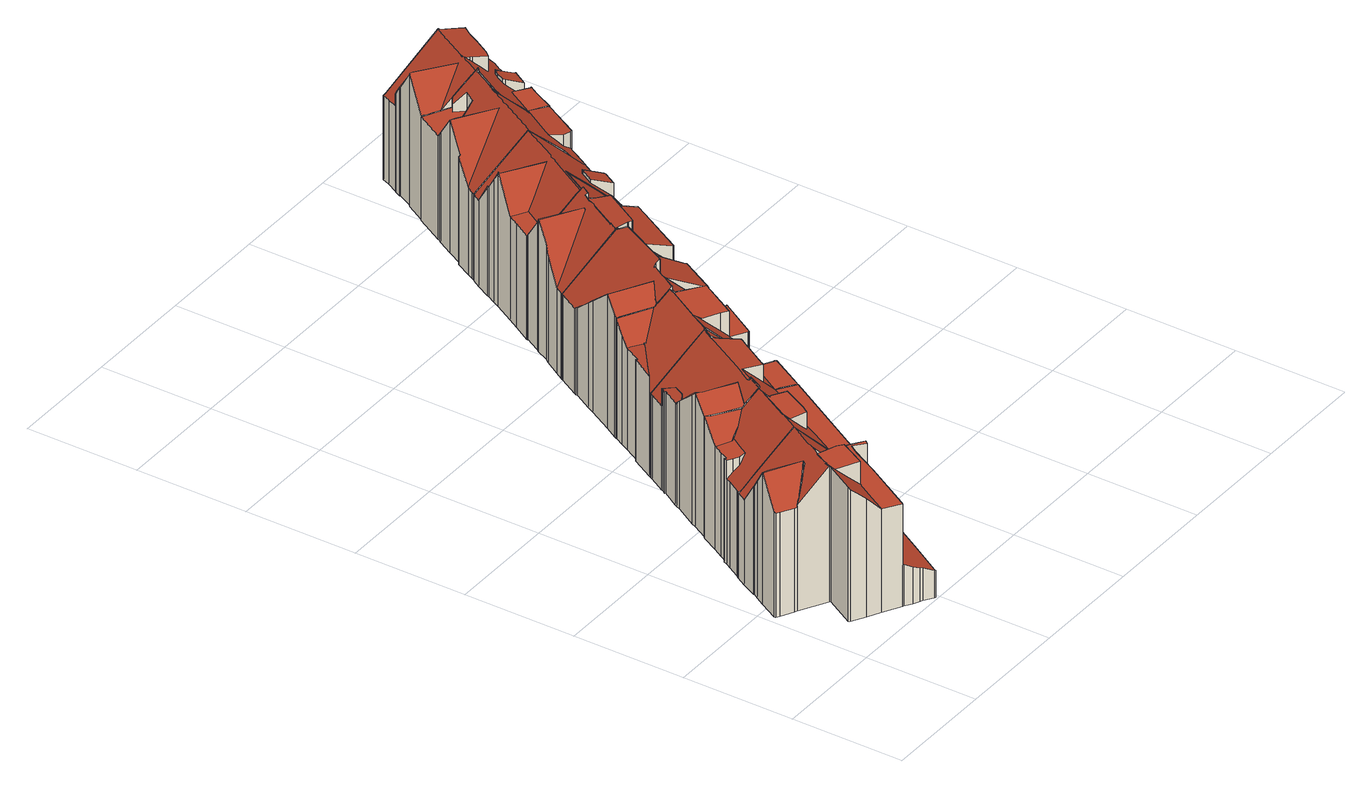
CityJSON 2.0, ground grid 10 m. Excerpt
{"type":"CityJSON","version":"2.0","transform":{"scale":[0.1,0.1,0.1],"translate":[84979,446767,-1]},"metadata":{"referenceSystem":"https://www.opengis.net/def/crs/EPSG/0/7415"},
"CityObjects":{
"building1":{"type":"Building","attributes":{"dak_type":"slanted","data_area":81.63,"data_coverage":0.858,"geconstateerd":false,"gid":18956905,"h_dak_50p":9.62,"h_dak_70p":10.9,"h_dak_max":12.16,"h_dak_min":2.29,"h_maaiveld":-0.188,"kas_warenhuis":false,"lod11_replace":false,"ondergronds_type":"above ground","oorspronkelijkbouwjaar":1922,"pw_actueel":"yes","pw_bron":"ahn3","reconstructie_methode":"tudelft3d-geoflow","reconstruction_skipped":false,"rmse_lod12":3.82,"rmse_lod13":1.35,"rmse_lod22":0.119,"rn":1,"status":"Pand in gebruik","t_run":193.78,"val3dity_codes_lod12":"[]","val3dity_codes_lod13":"[]","val3dity_codes_lod22":"[]"},"children":["building1-1"]},
"building1-1":{"type":"BuildingPart","parents":["building1"],"geometry":[{"type":"Solid","lod":"2.2","boundaries":[[[[0,1,2,3,4,5,6,7,8,9,10,11,12,13,14,15,16,17,18,19,20,21,22,23,24,25,26,27,28,29,30,31,32,33,34,35]],[[36,16,15,37]],[[38,7,6,39]],[[40,41,42]],[[43,5,4,44]],[[45,46,42]],[[47,10,9,48]],[[49,31,30,50]],[[51,22,21,52]],[[53,23,22,51]],[[54,25,24,55]],[[56,57,58,59]],[[60,1,0,61]],[[62,34,33,63]],[[39,6,5,43]],[[64,8,7,38]],[[65,66,32,31,49]],[[67,68,66,65]],[[59,58,68,67]],[[63,33,32,66]],[[69,70,37,71]],[[72,73,74]],[[73,72,75,76,77]],[[78,20,19,79]],[[52,21,20,78]],[[80,29,28,81]],[[82,64,83,84]],[[48,9,8,64,82]],[[85,86,87,88]],[[79,19,18,89]],[[89,18,17,90]],[[90,17,16,36]],[[71,37,15,14,91]],[[92,93,94,95]],[[95,94,96,97]],[[91,14,13,98]],[[81,28,27,99]],[[100,101,102]],[[103,26,25,54]],[[99,27,26,103]],[[50,30,29,80]],[[55,24,23,53]],[[97,96,104,105]],[[77,76,93,92]],[[44,4,3,106]],[[106,3,2,107]],[[107,2,1,60]],[[61,0,35,108]],[[101,100,109,110]],[[111,12,11,112]],[[110,109,113]],[[112,11,10,47]],[[114,115,116]],[[41,40,86,85]],[[84,83,117,118]],[[46,45,75,72]],[[118,117,57,56]],[[108,35,34,62]],[[105,104,115,114]],[[88,87,116]],[[70,69,102]],[[98,13,12,111]],[[50,80,119,120,86,40,121,48,82,84,118,56,59,67,65,49]],[[51,52,78,122,110,113,123,55,53]],[[113,109,100,102,69,71,91,74,73,77,92,95,97,105,114,124,125,81,99,103,54,55,123]],[[70,102,101,110,122,78,79,89,90,36,37]],[[88,116,115,104,96,94,93,76,75,45,42,41,85]],[[114,116,87,86,120,119,80,81,125,124]],[[66,68,58,57,117,83,64,38,39,43,44,106,107,60,61,108,62,63]],[[46,72,74,91,98,111,112,47,48,121,40,42]]]],"semantics":{"surfaces":[{"type":"GroundSurface"},{"type":"WallSurface","on_footprint_edge":true},{"type":"WallSurface","on_footprint_edge":false},{"type":"RoofSurface"}],"values":[[0,1,1,2,1,2,1,1,1,1,1,2,1,1,1,1,1,2,2,1,2,2,2,1,1,1,2,1,2,1,1,1,1,2,2,1,1,2,1,1,1,1,2,2,1,1,1,1,2,1,2,1,2,2,2,2,2,1,2,2,2,1,3,3,3,3,3,3,3,3]]}}]},
"building2":{"type":"Building","attributes":{"dak_type":"slanted","data_area":61.89,"data_coverage":0.876,"geconstateerd":false,"gid":18956890,"h_dak_50p":9.97,"h_dak_70p":10.88,"h_dak_max":12.15,"h_dak_min":7.61,"h_maaiveld":-0.208,"kas_warenhuis":false,"lod11_replace":false,"ondergronds_type":"above ground","oorspronkelijkbouwjaar":1922,"pw_actueel":"yes","pw_bron":"ahn3","reconstructie_methode":"tudelft3d-geoflow","reconstruction_skipped":false,"rmse_lod12":1.29,"rmse_lod13":1.42,"rmse_lod22":0.0448,"rn":1,"status":"Pand in gebruik","t_run":102.22,"val3dity_codes_lod12":"[]","val3dity_codes_lod13":"[]","val3dity_codes_lod22":"[]"},"children":["building2-1"]},
"building2-1":{"type":"BuildingPart","parents":["building2"],"geometry":[{"type":"Solid","lod":"2.2","boundaries":[[[[126,127,128,129,130,131,132,31,30,133,29,28,26,25,134,135,136,137,138,139,140,141,142,143,144,145,146,147]],[[148,132,131,149]],[[81,28,29,80]],[[80,29,133,150]],[[151,129,128,152]],[[153,130,129,151]],[[154,135,134,155]],[[155,134,25,54]],[[54,25,26,103]],[[156,126,147,157]],[[158,142,141,159]],[[149,131,130,153]],[[160,137,136,161,162]],[[150,133,30,163]],[[163,30,31,164]],[[165,144,143,166]],[[167,168,169,170]],[[152,128,127,171]],[[172,173,174]],[[164,31,132,148]],[[162,161,175,176]],[[177,178,179]],[[180,181,178,177]],[[168,167,182]],[[183,184,182]],[[185,186,187,188]],[[189,138,137,160]],[[190,139,138,189]],[[191,140,139,190]],[[192,193,194]],[[193,192,195]],[[166,143,142,158]],[[184,183,196,197]],[[188,187,179]],[[161,136,135,154]],[[176,175,173,172]],[[159,141,140,191]],[[103,26,28,81]],[[198,146,145,199]],[[199,145,144,165]],[[157,147,146,198]],[[171,127,126,156]],[[170,169,181,180]],[[197,196,186,185]],[[164,148,149,153,151,200,201,202,203,204,205,80,150,163]],[[206,207,194,193,195,208,165,166,158,159,191]],[[173,175,161,154,155,54,103,81,209,167,170,180,177,198,199,165,208,195,192,210,174]],[[162,176,172,174,210,192,194,207,206,191,190,189,160]],[[171,156,157,198,177,179,187,186,196,183,182,167,209,81,80,205,204,203,202,201,200,151,152]],[[178,181,169,168,182,184,197,185,188,179]]]],"semantics":{"surfaces":[{"type":"GroundSurface"},{"type":"WallSurface","on_footprint_edge":true},{"type":"WallSurface","on_footprint_edge":false},{"type":"RoofSurface"}],"values":[[0,1,1,1,1,1,1,1,1,1,1,1,1,1,1,1,2,1,2,1,2,2,2,2,2,2,1,1,1,2,2,1,2,2,1,2,1,1,1,1,1,1,2,2,3,3,3,3,3,3]]}}]},
"building3":{"type":"Building","attributes":{"dak_type":"slanted","data_area":59.88,"data_coverage":0.848,"geconstateerd":false,"gid":18956885,"h_dak_50p":10.6,"h_dak_70p":11.45,"h_dak_max":12.77,"h_dak_min":7.4,"h_maaiveld":-0.145,"kas_warenhuis":false,"lod11_replace":false,"ondergronds_type":"above ground","oorspronkelijkbouwjaar":1922,"pw_actueel":"yes","pw_bron":"ahn3","reconstructie_methode":"tudelft3d-geoflow","reconstruction_skipped":false,"rmse_lod12":1.57,"rmse_lod13":1.72,"rmse_lod22":0.0767,"rn":1,"status":"Pand in gebruik","t_run":176.5,"val3dity_codes_lod12":"[]","val3dity_codes_lod13":"[]","val3dity_codes_lod22":"[]"},"children":["building3-1"]},
"building3-1":{"type":"BuildingPart","parents":["building3"],"geometry":[{"type":"Solid","lod":"2.2","boundaries":[[[[211,212,213,214,215,216,217,218,219,220,221,222,223,224,225,226,227,228,229,230,231,232,233,234,235,236,237,238,239,240,241,242,243,244,245,246,247]],[[248,222,221,149]],[[249,215,214,250]],[[251,223,222,248]],[[252,234,233,253]],[[158,235,234,252]],[[254,243,242,255]],[[255,242,241,256]],[[257,246,245,258]],[[259,247,246,257]],[[260,227,226,152]],[[152,226,225,261,262]],[[262,261,263,264]],[[250,214,213,265]],[[266,217,216,267]],[[268,230,229,269]],[[269,229,228,270,271]],[[271,270,272,273]],[[261,225,224,151]],[[274,231,230,268]],[[275,237,236,276]],[[277,218,217,266]],[[273,272,278]],[[270,228,227,260]],[[253,233,232,279]],[[280,281,282]],[[283,284,285]],[[281,280,285]],[[286,279,232,231,274]],[[284,283,279,286]],[[287,288,289,290]],[[291,292,293,294]],[[256,241,240,295]],[[296,297,298]],[[299,220,219,300,301]],[[302,303,297,296]],[[301,300,303,302]],[[300,219,218,277]],[[304,305,306]],[[307,308,306]],[[309,310,311,312]],[[290,289,313,314]],[[315,316,308,307]],[[314,313,244,243,254]],[[317,212,211,318]],[[319,317,320,321]],[[312,311,292,291]],[[265,213,212,317,319]],[[318,211,247,259]],[[322,238,237,275]],[[276,236,235,158]],[[295,240,239,323]],[[324,325,326,327]],[[327,326,323,328]],[[325,324,329]],[[288,287,329]],[[321,320,316,315]],[[267,216,215,249]],[[328,323,239,238,322]],[[149,221,220,299]],[[264,263,310,309]],[[151,224,223,251]],[[258,245,244,313]],[[294,293,305,304]],[[271,273,278,330,331,308,316,320,317,318,259,257,258,313,289,288,332,282,281,285,284,286,274,268,269]],[[280,333,276,158,252,253,279,283,285]],[[334,298,297,303,300,277,266,267,249,250,265,319,321,315,307,306,305,293,292,311,310,263,261,151,335,336]],[[306,308,331,330,278,272,270,260,152,262,264,309,312,291,294,304]],[[323,326,325,329,287,290,314,254,255,256,295]],[[324,327,328,322,275,276,333,280,282,332,288,329]],[[149,299,301,302,296,298,334,336,335,151,251,248]]]],"semantics":{"surfaces":[{"type":"GroundSurface"},{"type":"WallSurface","on_footprint_edge":true},{"type":"WallSurface","on_footprint_edge":false},{"type":"RoofSurface"}],"values":[[0,1,1,1,1,1,1,1,1,1,1,1,2,1,1,1,1,2,1,1,1,1,2,1,1,2,2,2,1,2,2,2,1,2,1,2,2,1,2,2,2,2,2,1,1,2,2,1,1,1,1,1,2,2,2,2,2,1,1,1,2,1,1,2,3,3,3,3,3,3,3]]}}]},
"building4":{"type":"Building","attributes":{"dak_type":"slanted","data_area":62.92,"data_coverage":0.889,"geconstateerd":false,"gid":18956891,"h_dak_50p":10.22,"h_dak_70p":11.28,"h_dak_max":14.34,"h_dak_min":7.38,"h_maaiveld":-0.137,"kas_warenhuis":false,"lod11_replace":false,"ondergronds_type":"above ground","oorspronkelijkbouwjaar":1922,"pw_actueel":"yes","pw_bron":"ahn3","reconstructie_methode":"tudelft3d-geoflow","reconstruction_skipped":false,"rmse_lod12":1.7,"rmse_lod13":1.89,"rmse_lod22":0.288,"rn":1,"status":"Pand in gebruik","t_run":116.36,"val3dity_codes_lod12":"[]","val3dity_codes_lod13":"[]","val3dity_codes_lod22":"[]"},"children":["building4-1"]},
"building4-1":{"type":"BuildingPart","parents":["building4"],"geometry":[{"type":"Solid","lod":"2.2","boundaries":[[[[337,338,339,215,340,341,246,342,343,344,345,346,347,348,349,350,351,352,353,354,355,356,357,358,359,360]],[[361,362,363,364]],[[365,359,358,366]],[[366,358,357,367]],[[368,356,355,369]],[[369,355,354,370]],[[371,350,349,372]],[[373,374,375]],[[376,377,378,373]],[[379,380,381,382]],[[383,368,384]],[[372,349,348,385]],[[386,343,342,387,388]],[[249,215,339,389]],[[389,339,338,390]],[[391,392,393]],[[394,340,215,249]],[[385,348,347,395]],[[396,397,392]],[[398,390,338,337,380,379]],[[397,396,390,398]],[[382,381,362]],[[393,392,362,361]],[[399,360,359,365]],[[400,401,402,403]],[[367,357,356,368,383]],[[404,405,377]],[[405,404,391,393]],[[380,337,360,399]],[[257,246,341,406]],[[375,374,406,407]],[[364,363,408]],[[388,387,409,410]],[[387,342,246,257]],[[407,406,341,340,394]],[[411,412,370,413]],[[414,353,352,415]],[[416,417,401,400]],[[418,346,345,419]],[[403,402,420]],[[421,351,350,371]],[[373,378,412,411]],[[410,409,417,416]],[[413,370,354,353,414]],[[419,345,344,422]],[[422,344,343,386]],[[395,347,346,418]],[[415,352,351,421]],[[362,392,397,398,379,382]],[[383,384,408,363,362,381,380,399,365,366,367]],[[407,394,249,389,390,396,392,391,404,377,376,373,375]],[[370,412,378,377,405,393,361,364,408,384,368,369]],[[403,420,371,372,385,395,418,419,423,400]],[[400,423,419,422,386,388,410,416,400,403]],[[415,421,371,420,402,401,417,409,387,257,406,374,373,411,413,414]]]],"semantics":{"surfaces":[{"type":"GroundSurface"},{"type":"WallSurface","on_footprint_edge":false},{"type":"WallSurface","on_footprint_edge":true},{"type":"RoofSurface"}],"values":[[0,1,2,2,2,2,2,1,1,1,1,2,2,2,2,1,2,2,1,2,1,1,1,2,1,2,1,1,2,2,1,1,1,2,2,1,2,1,2,1,2,1,1,2,2,2,2,2,3,3,3,3,3,3,3]]}}]},
"building5":{"type":"Building","attributes":{"dak_type":"slanted","data_area":61.18,"data_coverage":0.865,"geconstateerd":false,"gid":18956886,"h_dak_50p":10.56,"h_dak_70p":11.27,"h_dak_max":12.97,"h_dak_min":7.43,"h_maaiveld":-0.24,"kas_warenhuis":false,"lod11_replace":false,"ondergronds_type":"above ground","oorspronkelijkbouwjaar":1922,"pw_actueel":"yes","pw_bron":"ahn3","reconstructie_methode":"tudelft3d-geoflow","reconstruction_skipped":false,"rmse_lod12":1.41,"rmse_lod13":1.76,"rmse_lod22":0.166,"rn":1,"status":"Pand in gebruik","t_run":166.75,"val3dity_codes_lod12":"[]","val3dity_codes_lod13":"[]","val3dity_codes_lod22":"[]"},"children":["building5-1"]},
"building5-1":{"type":"BuildingPart","parents":["building5"],"geometry":[{"type":"Solid","lod":"2.2","boundaries":[[[[424,425,426,427,428,429,430,431,432,433,434,435,436,437,438,439,440,441,442,443,444,445,446,447,448,449,450,451,452,453,454,455,456,457]],[[458,448,447,459]],[[460,449,448,458]],[[461,457,456,462]],[[463,440,439,385]],[[464,433,432,465]],[[413,435,434,466]],[[466,434,433,464]],[[467,468,469,470]],[[471,441,440,463]],[[472,473,474]],[[475,424,457,461,476]],[[477,478,436,435,413]],[[415,479,478,477]],[[465,432,431,480]],[[481,454,453,482]],[[483,455,454,481]],[[484,450,449,460]],[[485,486,487]],[[488,484,487]],[[371,437,436,478]],[[489,444,443,490]],[[491,429,428,492]],[[492,428,427,493]],[[470,469,494,495,496]],[[462,456,455,483]],[[482,453,452,497]],[[476,461,498,499]],[[500,445,444,489]],[[501,446,445,500]],[[490,443,442,502]],[[502,442,441,471]],[[503,438,437,371]],[[385,439,438,503]],[[504,451,450,484,488]],[[505,506,468,467]],[[506,426,425,507]],[[495,494,508]],[[499,498,473,472]],[[507,425,424,475]],[[459,447,446,501]],[[496,495,486,485]],[[497,452,451,504]],[[509,510,511]],[[512,430,429,491]],[[480,431,430,512]],[[493,427,426,506,505]],[[479,415,513]],[[510,509,513]],[[507,475,476,499,472,474,508,494,469,468,506]],[[482,497,504,488,487,486,495,508,474,473,498,461,462,483,481]],[[514,515,516,517,518,501,500,489,490,502,471,519,520,509,511]],[[493,505,467,470,496,485,487,484,460,458,459,501,518,517,516,515,514,511,510,513,415,477,413,466,464,465,480,512,491,492]],[[513,509,520,519,471,463,385,503,371,478,479]]]],"semantics":{"surfaces":[{"type":"GroundSurface"},{"type":"WallSurface","on_footprint_edge":true},{"type":"WallSurface","on_footprint_edge":false},{"type":"RoofSurface"}],"values":[[0,1,1,1,1,1,1,1,2,1,2,1,1,2,1,1,1,1,2,2,1,1,1,1,2,1,1,2,1,1,1,1,1,1,1,2,1,2,2,1,1,2,1,2,1,1,1,2,2,3,3,3,3,3]]}}]},
"building6":{"type":"Building","attributes":{"dak_type":"slanted","data_area":62.26,"data_coverage":0.883,"geconstateerd":false,"gid":18956898,"h_dak_50p":10.18,"h_dak_70p":11.15,"h_dak_max":12.19,"h_dak_min":7.41,"h_maaiveld":-0.244,"kas_warenhuis":false,"lod11_replace":false,"ondergronds_type":"above ground","oorspronkelijkbouwjaar":1922,"pw_actueel":"yes","pw_bron":"ahn3","reconstructie_methode":"tudelft3d-geoflow","reconstruction_skipped":false,"rmse_lod12":1.47,"rmse_lod13":1.23,"rmse_lod22":0.0682,"rn":1,"status":"Pand in gebruik","t_run":147.68,"val3dity_codes_lod12":"[]","val3dity_codes_lod13":"[]","val3dity_codes_lod22":"[]"},"children":["building6-1"]},
"building6-1":{"type":"BuildingPart","parents":["building6"],"geometry":[{"type":"Solid","lod":"2.2","boundaries":[[[[521,522,450,523,524,449,525,526,527,528,529,530,531,532,533,534,535,536,537,538,539,540,541,542,543,544,545,546,547,548,549,455,550]],[[460,449,524,551]],[[552,550,553]],[[554,531,530,555]],[[556,533,532,557]],[[558,559,560,484]],[[561,529,528,562]],[[562,528,527,563]],[[564,543,542,565]],[[566,537,536,567]],[[557,532,531,554]],[[568,569,570]],[[571,540,539,572]],[[572,539,538,573]],[[573,538,537,566]],[[563,527,526,574]],[[575,522,521,576]],[[559,523,450,560]],[[577,535,534,578]],[[560,450,522,575]],[[579,567,536,535,577]],[[580,525,449,460]],[[581,582,583,584]],[[585,541,540,571]],[[586,547,546,587]],[[565,542,541,585]],[[588,589,590,591]],[[592,543,564]],[[593,594,569,568]],[[595,596,594]],[[597,544,543,592]],[[555,530,529,561]],[[598,599,600,601]],[[602,603,604,605,606]],[[606,605,567,579]],[[605,604,570]],[[601,600,603,602]],[[607,548,547,586]],[[608,607,589,588]],[[609,549,548,607,608]],[[610,455,549,609]],[[591,590,596,595]],[[587,546,545,611]],[[611,545,544,597]],[[578,534,533,556]],[[612,613,614]],[[613,612,615]],[[616,617,599,598]],[[618,619,617,616]],[[574,526,525,580]],[[553,550,455,610]],[[620,621,619,618]],[[622,623,621,620]],[[584,583,624,594,593]],[[625,626,627]],[[626,625,628,629]],[[630,631,623,622]],[[632,633,631,630]],[[629,628,582,581]],[[634,635,624,583]],[[551,524,523,559,558]],[[484,560,636,637]],[[637,636,633,632]],[[638,639,635,634]],[[640,639,638]],[[576,521,550,552]],[[557,554,555,561,613,615,556]],[[610,609,608,588,591,595,594,624,635,639,640,553]],[[607,586,587,611,597,592,564,565,585,571,572,573,566,567,605,570,569,594,596,590,589]],[[574,641,614,613,561,562,563]],[[622,620,618,616,598,601,602,606,579,577,578,556,615,612,614,641,574,580,460,551,558,484,637,632,630]],[[640,638,634,583,582,628,625,627,642,575,576,552,553]],[[575,642,627,626,629,581,584,593,568,570,604,603,600,599,617,619,621,623,631,633,636,560,559,560]]]],"semantics":{"surfaces":[{"type":"GroundSurface"},{"type":"WallSurface","on_footprint_edge":true},{"type":"WallSurface","on_footprint_edge":false},{"type":"RoofSurface"}],"values":[[0,1,1,1,1,2,1,1,1,1,1,2,1,1,1,1,1,1,1,1,1,1,2,1,1,1,2,1,2,2,1,1,2,2,2,2,2,1,2,1,1,2,1,1,1,2,2,2,2,1,1,2,2,2,2,2,2,2,2,2,1,2,2,2,2,1,3,3,3,3,3,3,3]]}}]},
"building7":{"type":"Building","attributes":{"dak_type":"slanted","data_area":62.14,"data_coverage":0.881,"geconstateerd":false,"gid":18956902,"h_dak_50p":10.19,"h_dak_70p":10.98,"h_dak_max":12.14,"h_dak_min":7.39,"h_maaiveld":-0.278,"kas_warenhuis":false,"lod11_replace":false,"ondergronds_type":"above ground","oorspronkelijkbouwjaar":1922,"pw_actueel":"yes","pw_bron":"ahn3","reconstructie_methode":"tudelft3d-geoflow","reconstruction_skipped":false,"rmse_lod12":1.49,"rmse_lod13":1.5,"rmse_lod22":0.0545,"rn":1,"status":"Pand in gebruik","t_run":105.49,"val3dity_codes_lod12":"[]","val3dity_codes_lod13":"[]","val3dity_codes_lod22":"[]"},"children":["building7-1"]},
"building7-1":{"type":"BuildingPart","parents":["building7"],"geometry":[{"type":"Solid","lod":"2.2","boundaries":[[[[643,644,645,646,647,648,649,650,651,652,653,654,655,656,657,658,659,660,661,662,663,664,665,666,667,668,669,670]],[[671,655,654,672]],[[577,666,665,567]],[[567,665,664,573]],[[673,648,647,674]],[[675,656,655,671]],[[676,657,656,675]],[[677,647,646,678]],[[679,651,650,680]],[[681,670,669,682]],[[682,669,668,683]],[[684,667,666,577]],[[685,686,687]],[[688,653,652,689]],[[672,654,653,688]],[[689,652,651,679]],[[690,659,658,686]],[[680,650,649,691]],[[692,693,694,695]],[[696,662,661,697]],[[687,686,658,657,676,698]],[[698,676,693,692]],[[564,663,662,696]],[[699,700,701]],[[700,699,645,644,702]],[[674,647,677]],[[678,646,645,699]],[[703,643,670,681]],[[695,694,704,705]],[[705,704,685,687]],[[683,668,667,684]],[[573,664,663,564]],[[587,660,659,690]],[[697,661,660,587]],[[702,644,643,703]],[[691,649,648,673]],[[698,692,695,705,687]],[[697,587,690,686,685,704,694,693,676,675,671,672,688,706,707,708,709,710,577,567,573,564,696]],[[684,711,712,713,702,703,681,682,683]],[[702,713,712,711,714,701,700]],[[699,701,714,715,716,691,673,674,677,678]],[[708,707,706,688,689,679,680,691,716,715,714,711,684,577,710,709]]]],"semantics":{"surfaces":[{"type":"GroundSurface"},{"type":"WallSurface","on_footprint_edge":true},{"type":"WallSurface","on_footprint_edge":false},{"type":"RoofSurface"}],"values":[[0,1,1,1,1,1,1,1,1,1,1,1,2,1,1,1,1,1,2,1,1,2,1,2,1,1,1,1,2,2,1,1,1,1,1,1,3,3,3,3,3,3]]}}]},
"building8":{"type":"Building","attributes":{"dak_type":"slanted","data_area":62.55,"data_coverage":0.883,"geconstateerd":false,"gid":18956892,"h_dak_50p":10.17,"h_dak_70p":11.06,"h_dak_max":12.55,"h_dak_min":7.44,"h_maaiveld":-0.267,"kas_warenhuis":false,"lod11_replace":false,"ondergronds_type":"above ground","oorspronkelijkbouwjaar":1922,"pw_actueel":"yes","pw_bron":"ahn3","reconstructie_methode":"tudelft3d-geoflow","reconstruction_skipped":false,"rmse_lod12":1.42,"rmse_lod13":1.48,"rmse_lod22":0.0557,"rn":1,"status":"Pand in gebruik","t_run":131.25,"val3dity_codes_lod12":"[]","val3dity_codes_lod13":"[]","val3dity_codes_lod22":"[]"},"children":["building8-1"]},
"building8-1":{"type":"BuildingPart","parents":["building8"],"geometry":[{"type":"Solid","lod":"2.2","boundaries":[[[[717,718,719,720,721,722,723,724,725,655,726,727,728,653,729,651,730,731,732,733,734,735,736,737,738,739,740,741,742,743,744,745,746]],[[747,730,651,679]],[[748,749,750]],[[749,748,717,746,751]],[[752,741,740,753]],[[754,732,731,755]],[[756,735,734,757]],[[757,734,733,758]],[[759,721,720,760]],[[761,722,721,759]],[[762,728,727,763]],[[764,719,718,765]],[[766,737,736,767]],[[758,733,732,754]],[[760,720,719,764]],[[768,738,737,766]],[[769,739,738,768]],[[767,736,735,756]],[[753,740,739,769]],[[770,771,772]],[[751,746,745,773]],[[773,745,744,774]],[[771,770,775,776]],[[679,651,729,777]],[[778,779,780]],[[755,731,730,747]],[[777,729,653,688]],[[688,653,728,762]],[[763,727,726,781]],[[782,742,741,752]],[[783,784,785,786]],[[787,788,789,790]],[[788,743,742,782]],[[781,726,655,671]],[[671,655,725,791]],[[792,724,723,793]],[[791,725,724,792]],[[794,793,723,722,761]],[[776,775,793,794]],[[790,789,784,783]],[[774,744,743,788,787]],[[786,785,779,778]],[[765,718,717,748]],[[768,766,767,756,795,796,797,798,799,800,801]],[[796,795,756,757,758,754,755,802]],[[803,804,805,806,807,750,749,751,773,774,787,790,783,786,778,780,798,797,796,802,755,747,679,777,688,808]],[[791,792,793,775,770,772,809,764,765,748,750,807,806,805,804,803,808,688,762,763,781,671]],[[776,794,761,759,760,764,809,772,771]],[[798,780,779,785,784,789,788,782,752,753,769,768,801,800,799]]]],"semantics":{"surfaces":[{"type":"GroundSurface"},{"type":"WallSurface","on_footprint_edge":true},{"type":"WallSurface","on_footprint_edge":false},{"type":"RoofSurface"}],"values":[[0,1,2,1,1,1,1,1,1,1,1,1,1,1,1,1,1,1,1,2,1,1,2,1,2,1,1,1,1,1,2,2,1,1,1,1,1,1,2,2,1,2,1,3,3,3,3,3,3]]}}]},
"building9":{"type":"Building","attributes":{"dak_type":"slanted","data_area":63.56,"data_coverage":0.874,"geconstateerd":false,"gid":18958507,"h_dak_50p":10.25,"h_dak_70p":11.18,"h_dak_max":12.43,"h_dak_min":7.38,"h_maaiveld":-0.245,"kas_warenhuis":false,"lod11_replace":false,"ondergronds_type":"above ground","oorspronkelijkbouwjaar":1922,"pw_actueel":"yes","pw_bron":"ahn3","reconstructie_methode":"tudelft3d-geoflow","reconstruction_skipped":false,"rmse_lod12":1.58,"rmse_lod13":2.07,"rmse_lod22":0.164,"rn":1,"status":"Pand in gebruik","t_run":126.05,"val3dity_codes_lod12":"[]","val3dity_codes_lod13":"[]","val3dity_codes_lod22":"[]"},"children":["building9-1"]},
"building9-1":{"type":"BuildingPart","parents":["building9"],"geometry":[{"type":"Solid","lod":"2.2","boundaries":[[[[810,811,812,813,814,815,816,817,818,819,820,821,822,823,824,825,826,827,828,829,830,831,832,833,834,835,836,837,838,839,840,841,842,843,844,845,846,847,848,849]],[[850,816,815,851]],[[852,824,823,853]],[[854,819,818,855]],[[855,818,817,856]],[[857,830,829,858]],[[859,831,830,857]],[[851,815,814,759]],[[860,844,843,861]],[[862,835,834,863]],[[864,827,826,865]],[[866,828,827,864]],[[863,834,833,867]],[[868,869,870,871]],[[872,810,849,873]],[[874,846,845,875]],[[876,873,877]],[[878,879,880,881]],[[875,845,844,860]],[[882,842,841,883]],[[884,885,886]],[[887,888,889,890]],[[759,814,813,891]],[[892,811,810,872,893]],[[891,813,812,894]],[[877,873,849,848,895,896]],[[896,895,869,868]],[[897,847,846,874]],[[898,899,900,901]],[[901,900,840,839,902]],[[894,812,811,892]],[[903,837,836,904]],[[905,906,907]],[[908,838,837,903]],[[902,839,838,908]],[[909,820,819,854]],[[895,848,847,897]],[[910,825,824,852]],[[865,826,825,910]],[[911,912,899,898]],[[861,843,842,882]],[[853,823,822,913]],[[904,836,835,862]],[[913,822,821,773]],[[773,821,820,909]],[[858,829,828,866]],[[914,915,916,917]],[[867,833,832,918]],[[919,920,918,921]],[[921,918,832,831,859]],[[922,923,924,925]],[[925,924,912,911]],[[871,870,888,887]],[[881,880,876,877]],[[926,927,928]],[[893,872,927,926]],[[929,930,885,884]],[[920,919,931]],[[883,841,840,900]],[[856,817,816,850]],[[906,905,930,929]],[[915,914,907]],[[917,916,923,922]],[[890,889,879,878]],[[896,868,871,887,890,878,881,877]],[[893,926,928,932,933,934,851,759,891,894,892]],[[906,935,936,773,909,854,855,856,850,851,934,933,932,928,927,872,873,876,880,879,889,888,870,869,895,897,874,875,860,861,882,883,900,899,912,924,923,916,915,907]],[[864,937,938,931,919,921,859,857,858,866]],[[853,939,940,941,938,937,864,865,910,852]],[[938,941,940,939,853,913,773,936,935,906,929,884,886,942,943,904,862,863,867,918,920,931]],[[885,930,905,907,914,917,922,925,911,898,901,902,908,903,904,943,942,886]]]],"semantics":{"surfaces":[{"type":"GroundSurface"},{"type":"WallSurface","on_footprint_edge":true},{"type":"WallSurface","on_footprint_edge":false},{"type":"RoofSurface"}],"values":[[0,1,1,1,1,1,1,1,1,1,1,1,1,2,1,1,2,2,1,1,2,2,1,1,1,1,2,1,2,1,1,1,2,1,1,1,1,1,1,2,1,1,1,1,1,1,2,1,2,1,2,2,2,2,2,2,2,2,1,1,2,2,2,2,3,3,3,3,3,3,3]]}}]}
},
"vertices":[
[112,29,8],[96,2,8],[96,1,8],[95,2,8],[87,7,8],[85,8,8],[79,11,8],[73,15,8],[72,15,8],[56,24,8],[45,30,8],[33,37,8],[32,38,8],[47,64,8],[46,65,8],[22,78,8],[20,79,8],[9,85,8],[6,87,8],[6,88,8],[15,105,8],[20,113,8],[23,118,8],[22,118,8],[29,131,8],[34,140,8],[37,138,8],[49,132,8],[75,117,8],[101,102,8],[116,94,8],[117,93,8],[128,87,8],[131,85,8],[140,80,8],[140,78,8],[20,79,103],[22,78,103],[73,15,46],[79,11,42],[75,56,103],[75,56,124],[55,66,124],[85,8,39],[87,7,38],[50,69,124],[50,69,130],[45,30,116],[56,24,103],[117,93,102],[116,94,102],[23,118,107],[20,113,115],[22,118,107],[34,140,86],[29,131,86],[111,85,102],[111,85,47],[115,91,47],[115,91,102],[96,2,33],[112,29,33],[140,80,34],[131,85,39],[72,15,46],[128,87,101],[128,87,41],[126,84,101],[126,84,41],[24,79,107],[24,79,105],[22,78,105],[49,69,131],[49,69,132],[48,70,132],[49,69,124],[50,72,124],[50,72,132],[15,105,129],[6,88,104],[101,102,102],[75,117,132],[72,15,102],[73,17,46],[73,17,102],[87,79,124],[87,79,102],[82,83,109],[82,83,124],[6,87,103],[9,85,103],[46,65,132],[54,80,132],[54,80,124],[55,82,124],[55,82,132],[56,83,124],[56,83,132],[47,64,131],[49,132,102],[39,85,116],[39,85,122],[27,80,108],[37,138,89],[57,84,124],[57,84,132],[95,2,33],[96,1,33],[140,78,34],[45,88,120],[45,88,129],[32,38,131],[33,37,129],[50,90,123],[61,91,132],[61,91,124],[68,88,124],[98,60,47],[98,60,102],[100,101,102],[88,80,102],[57,25,103],[19,103,129],[31,129,88],[64,97,132],[75,116,132],
[110,176,8],[120,194,8],[121,195,8],[145,181,8],[160,172,8],[161,172,8],[161,171,8],[114,95,8],[36,143,8],[42,153,8],[45,158,8],[46,161,8],[47,160,8],[51,167,8],[56,176,8],[64,191,8],[65,192,8],[69,189,8],[92,176,8],[96,174,8],[105,169,8],[106,169,8],[161,171,102],[161,172,102],[114,95,101],[145,181,103],[121,195,130],[160,172,102],[42,153,86],[36,143,86],[110,176,130],[106,169,130],[65,192,119],[64,191,119],[46,161,103],[45,158,86],[45,158,103],[116,94,101],[117,93,101],[92,176,117],[69,189,119],[85,134,132],[85,134,125],[89,141,125],[89,141,132],[120,194,130],[54,152,103],[54,152,96],[61,152,103],[49,155,91],[49,155,103],[103,165,131],[103,165,125],[108,162,125],[101,162,131],[101,162,125],[91,131,125],[106,126,109],[106,126,125],[117,146,125],[117,146,110],[121,154,110],[121,154,125],[47,160,103],[51,167,103],[56,176,103],[72,170,103],[72,170,105],[69,169,103],[79,171,109],[110,132,109],[110,132,125],[105,169,131],[96,174,122],[144,180,103],[128,150,102],[122,141,102],[116,129,102],[113,123,102],[102,103,102],[57,175,103],[58,174,103],[91,176,116],[76,118,132],[71,168,103],
[147,249,9],[148,248,9],[150,247,9],[176,232,9],[191,224,9],[190,223,9],[188,219,9],[179,204,9],[179,203,9],[162,173,9],[161,172,9],[160,173,9],[149,179,9],[145,181,9],[136,186,9],[121,195,9],[114,183,9],[113,182,9],[112,180,9],[107,170,9],[106,169,9],[95,175,9],[93,176,9],[70,189,9],[65,192,9],[72,205,9],[74,209,9],[85,228,9],[87,232,9],[88,234,9],[97,249,9],[96,249,9],[98,252,9],[99,254,9],[107,268,9],[108,270,9],[134,256,9],[160,173,102],[191,224,85],[176,232,101],[149,179,103],[70,189,118],[93,176,118],[98,252,102],[96,249,102],[97,249,102],[108,270,86],[107,268,86],[134,256,115],[114,183,129],[136,186,112],[136,186,129],[137,187,112],[137,187,129],[150,247,130],[188,219,85],[190,223,85],[107,170,132],[112,180,132],[113,182,129],[113,182,132],[112,182,129],[112,182,131],[106,169,132],[74,209,128],[72,205,132],[179,204,85],[111,184,130],[95,175,118],[103,187,131],[103,187,121],[109,195,122],[96,176,119],[96,176,120],[96,177,120],[95,175,120],[100,236,103],[100,236,96],[106,246,96],[106,246,102],[154,217,129],[154,217,112],[155,219,112],[155,219,129],[88,234,103],[177,204,102],[177,204,87],[163,212,102],[162,173,102],[179,203,85],[179,203,102],[178,204,102],[178,204,86],[145,234,130],[145,234,128],[144,236,130],[142,238,132],[142,238,130],[137,188,129],[137,188,112],[151,212,112],[151,212,129],[99,254,86],[99,254,102],[146,245,132],[146,245,130],[148,248,130],[147,249,129],[148,248,132],[147,246,130],[147,246,132],[85,228,108],[87,232,103],[90,231,104],[90,231,103],[90,230,103],[90,230,104],[87,232,104],[92,231,103],[121,200,130],[140,234,130],[103,224,103],[76,202,131],[161,209,102],[145,182,103],[157,201,102],
[220,276,9],[201,243,9],[191,225,9],[189,225,9],[149,247,9],[109,272,9],[120,292,9],[121,291,9],[129,306,9],[133,313,9],[137,321,9],[138,322,9],[139,322,9],[167,307,9],[167,306,9],[169,306,9],[169,305,9],[178,300,9],[180,299,9],[180,300,9],[194,325,9],[197,324,9],[235,303,9],[233,299,9],[205,285,125],[205,285,102],[204,285,102],[204,285,125],[235,303,84],[197,324,126],[194,325,129],[180,300,126],[180,299,126],[178,300,126],[167,307,118],[139,322,118],[159,266,131],[149,248,131],[149,248,132],[165,263,126],[165,263,125],[159,266,125],[220,276,102],[220,276,85],[219,276,85],[219,276,102],[180,300,130],[183,298,126],[138,322,118],[120,292,102],[109,272,86],[109,272,101],[191,225,85],[201,243,85],[186,251,102],[186,251,101],[186,251,125],[189,225,87],[137,321,117],[200,243,87],[200,243,101],[201,243,101],[233,299,85],[141,299,102],[141,299,101],[142,299,101],[142,299,102],[180,255,109],[180,255,125],[149,247,131],[149,247,132],[184,298,126],[117,279,90],[117,279,101],[175,294,131],[175,294,126],[178,300,131],[169,305,121],[169,306,121],[140,297,102],[140,297,100],[133,313,109],[129,306,102],[143,298,102],[167,306,119],[121,291,102],[132,305,102],
[237,306,8],[235,303,8],[199,323,8],[196,325,8],[194,325,8],[194,324,8],[188,314,8],[187,312,8],[186,310,8],[180,300,8],[180,299,8],[178,300,8],[169,306,8],[167,307,8],[142,321,8],[138,322,8],[139,324,8],[146,335,8],[158,357,8],[161,363,8],[170,379,8],[170,380,8],[171,382,8],[181,400,8],[181,401,8],[182,401,8],[222,379,8],[223,378,8],[227,376,8],[241,368,8],[262,356,8],[264,355,8],[264,354,8],[254,336,8],[181,401,86],[181,400,86],[182,401,86],[254,336,85],[264,354,84],[139,324,120],[180,300,133],[186,310,133],[180,299,133],[199,324,138],[199,324,122],[200,325,122],[200,325,138],[146,335,131],[232,350,113],[232,350,110],[226,353,116],[237,306,99],[254,336,98],[169,306,120],[169,306,118],[169,306,119],[187,312,133],[262,356,87],[241,368,110],[264,355,84],[222,379,131],[222,377,132],[222,377,131],[222,378,131],[222,379,132],[170,379,88],[161,363,104],[194,324,133],[194,325,133],[196,325,135],[223,369,122],[223,369,126],[223,369,137],[227,376,126],[252,336,86],[252,336,99],[170,380,88],[171,382,86],[158,357,110],[142,321,118],[223,378,131],[199,323,138],[199,323,122],[235,303,99],[225,354,117],[180,316,131],[180,316,125],[184,319,127],[188,314,133],[172,309,122],[183,323,124],[183,324,124],[176,357,102],[173,371,93],[172,378,89],[148,334,131],[152,332,131],
[237,370,8],[225,377,8],[221,379,8],[219,380,8],[182,402,8],[186,409,8],[194,422,8],[197,426,8],[202,436,8],[204,439,8],[212,453,8],[216,451,8],[226,445,8],[248,433,8],[251,431,8],[253,430,8],[258,438,8],[268,456,8],[269,456,8],[269,455,8],[275,452,8],[276,452,8],[284,447,8],[287,446,8],[307,434,8],[309,433,8],[307,430,8],[294,407,8],[265,355,8],[239,369,8],[219,380,128],[239,369,113],[239,369,112],[212,453,103],[204,439,124],[226,445,103],[216,451,103],[221,379,131],[221,379,128],[222,379,128],[202,436,130],[197,426,114],[194,422,107],[284,447,112],[276,452,120],[258,438,129],[253,430,129],[253,419,127],[253,419,123],[250,421,128],[269,455,128],[269,456,128],[268,456,129],[186,409,86],[225,377,128],[237,370,114],[251,431,131],[248,433,128],[253,430,133],[182,402,86],[244,379,126],[244,379,113],[245,379,113],[245,379,126],[275,452,121],[307,430,84],[309,433,84],[293,407,101],[293,407,85],[272,418,107],[272,418,110],[284,447,111],[264,412,126],[264,412,112],[269,420,112],[269,420,111],[287,446,108],[242,415,131],[242,415,128],[243,418,128],[243,418,131],[247,424,131],[247,424,128],[248,422,128],[248,422,129],[248,422,133],[294,407,84],[294,407,100],[265,355,101],[264,355,101],[307,434,85],[237,418,125],[237,418,127],[237,417,126],[235,426,120],[241,412,131],[241,412,128],[239,410,131],[239,410,128],[226,387,131],[226,387,128],[227,387,131],[227,387,128],[245,379,112],[239,380,118],[239,380,127],[228,382,128],[240,380,117],[240,380,127],[224,383,131],[224,383,128],[224,382,131],[224,382,128],[244,378,113],[244,378,112],[223,381,128],[223,381,131],[242,374,113],[242,374,112],[240,370,112],[193,410,91],[226,378,128],
[221,469,7],[227,479,7],[237,497,7],[240,503,7],[244,510,7],[244,511,7],[251,524,7],[255,531,7],[256,532,7],[256,531,7],[296,509,7],[337,486,7],[338,485,7],[337,484,7],[322,456,7],[314,443,7],[309,434,7],[309,433,7],[308,434,7],[291,443,7],[284,447,7],[268,456,7],[253,430,7],[251,431,7],[225,446,7],[213,453,7],[212,453,7],[212,454,7],[338,485,84],[337,486,85],[244,511,108],[244,510,108],[337,484,84],[322,456,84],[244,510,107],[240,503,119],[256,532,86],[255,531,86],[212,454,102],[212,453,102],[213,453,102],[225,446,102],[314,443,85],[314,443,84],[314,443,97],[296,509,131],[256,531,87],[309,434,84],[251,524,86],[321,457,97],[321,457,85],[304,465,103],[304,465,107],[291,443,104],[308,434,85],[322,456,96],[237,497,129],[237,497,130],[237,496,129],[227,479,102],[221,469,102],[296,452,104],[296,452,107],[295,508,131],[277,476,131],[275,474,131],[274,471,131],[267,459,131],[240,471,102],[231,476,102],[230,477,102],[272,476,128],[258,509,99],[251,523,87],
[340,584,7],[327,560,7],[351,547,7],[366,539,7],[367,538,7],[367,537,7],[350,506,7],[349,505,7],[346,499,7],[336,486,7],[327,491,7],[322,494,7],[258,530,7],[257,534,7],[260,540,7],[267,553,7],[268,553,7],[269,553,7],[276,567,7],[284,581,7],[286,584,7],[286,585,7],[300,610,7],[302,609,7],[309,605,7],[314,602,7],[323,597,7],[330,593,7],[340,587,7],[342,586,7],[257,534,86],[340,584,129],[340,584,133],[339,585,131],[342,586,133],[309,605,103],[302,609,102],[267,553,106],[260,540,86],[276,567,129],[269,553,107],[268,553,106],[367,538,101],[366,539,102],[367,537,101],[322,494,103],[327,491,96],[351,547,103],[327,560,129],[286,584,104],[284,581,108],[286,585,102],[300,610,102],[340,507,92],[340,507,102],[333,516,103],[340,587,131],[330,593,120],[348,506,86],[348,506,101],[258,530,89],[320,576,119],[320,576,103],[301,579,103],[336,486,86],[314,602,103],[318,593,110],[318,593,103],[325,585,103],[325,585,120],[323,597,112],[323,597,103],[322,596,103],[322,596,112],[346,499,84],[349,505,84],[350,506,84],[350,506,101],[281,565,129],[313,547,127],[303,570,108],[300,576,103],[299,577,103],[295,579,103],[289,583,103],[263,541,88],[315,542,131],[316,545,131],[318,548,131],[325,561,131],[333,574,131],[297,510,131],[351,546,103],
[383,565,8],[381,562,8],[377,555,8],[368,538,8],[367,538,8],[352,546,8],[349,548,8],[332,558,8],[327,560,8],[342,586,8],[342,587,8],[340,587,8],[340,588,8],[314,602,8],[303,608,8],[302,609,8],[300,610,8],[310,627,8],[312,629,8],[318,641,8],[317,641,8],[320,646,8],[321,648,8],[326,657,8],[329,664,8],[331,663,8],[370,642,8],[371,642,8],[372,641,8],[376,639,8],[391,631,8],[398,628,8],[402,626,8],[411,621,8],[413,619,8],[409,612,8],[409,611,8],[401,596,8],[396,588,8],[388,575,8],[349,548,105],[352,546,101],[303,608,103],[314,602,102],[342,586,130],[327,560,130],[332,558,124],[317,641,108],[318,641,108],[320,646,100],[413,619,84],[411,621,87],[331,663,87],[329,664,85],[310,627,130],[300,610,103],[312,629,126],[326,657,85],[395,589,97],[395,589,86],[384,594,97],[384,594,103],[383,565,84],[388,575,84],[409,611,84],[409,612,84],[388,575,85],[388,575,97],[372,584,106],[372,584,103],[374,583,100],[374,583,105],[402,626,98],[398,628,102],[351,607,131],[351,607,130],[351,608,131],[380,596,106],[380,596,102],[376,591,102],[376,591,106],[368,538,101],[381,562,100],[383,565,100],[377,555,100],[396,588,84],[396,588,97],[401,596,84],[386,624,125],[386,624,110],[391,631,110],[391,631,125],[376,639,129],[371,642,131],[370,642,131],[350,604,130],[350,604,131],[351,604,130],[372,641,130],[342,587,130],[302,609,103],[381,614,125],[381,614,110],[340,588,130],[355,602,129],[355,602,126],[356,601,125],[356,601,129],[321,648,86],[328,638,103],[328,638,97],[321,648,97],[369,595,125],[369,595,110],[373,600,110],[373,600,125],[382,565,100],[382,565,85],[369,574,100],[350,605,131],[350,605,130],[338,625,111],[355,551,101],[354,549,101],[353,547,101],[348,602,131],[345,596,131],[313,626,130],[346,607,127],[319,603,105],[320,603,106],[345,607,126],[362,628,131],[366,635,131]
]}
